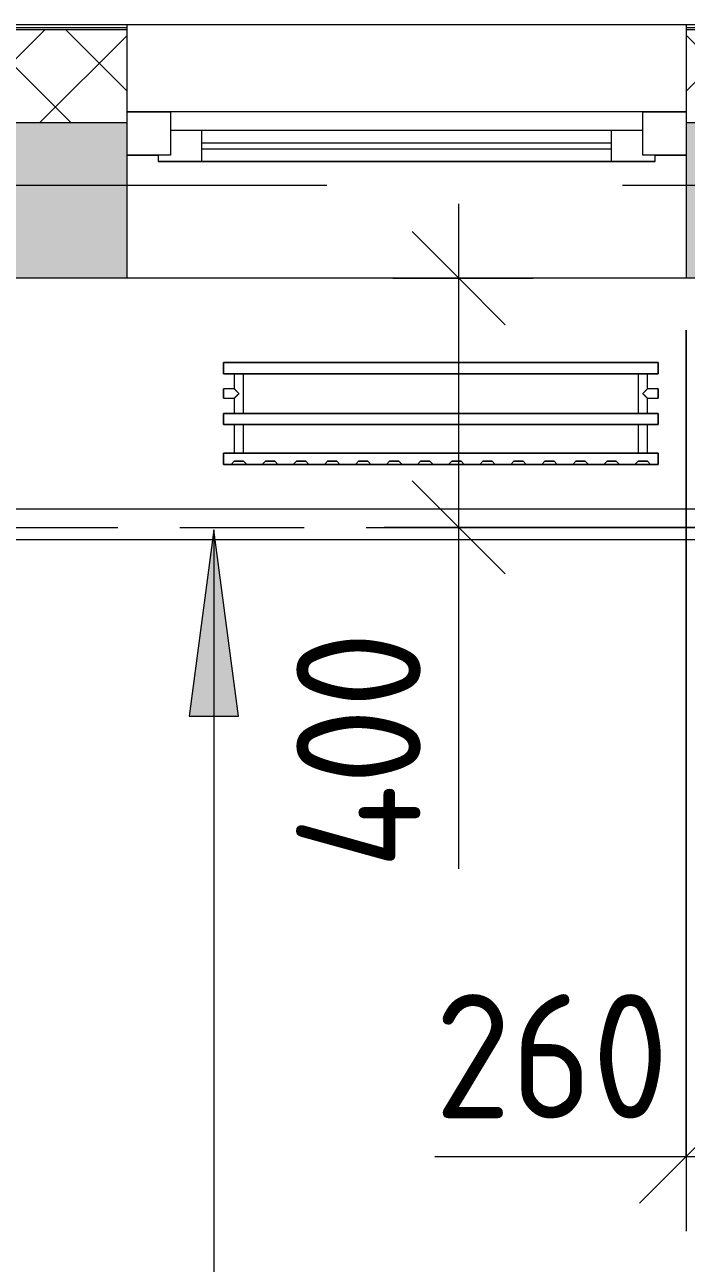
# Model space of a CAD drawing. Header units: millimetres. Extents: x 81037 to 284518, y -8553 to 29000.
# Drawn here: x 116836 to 117900, y 19564 to 21558 of the extents above; entities that cross this region are included whole.
import ezdxf

# ---------------------------------------------------------------- set-up
doc = ezdxf.new("R2010")
doc.units = ezdxf.units.MM
doc.linetypes.add('ADSK_Штрих_ш2 п1', pattern=[300, 200, -100])
doc.linetypes.add('Осевая', pattern=[3175, 635, -476.25, 1587.5, -476.25])
for name, color, linetype, lineweight in [('A-ANNO-DIMS', 7, 'Continuous', 9), ('A-ANNO-DIMS-100', 7, 'Continuous', 9), ('A-DETL-1', 7, 'ADSK_Штрих_ш2 п1', 9), ('A-GLAZ', 7, 'Continuous', 9), ('A-WALL', 7, 'Continuous', 9), ('A-WALL-1', 7, 'Continuous', 13), ('I-WALL', 7, 'Continuous', 9), ('Оси-2', 7, 'Осевая', 9)]:
    doc.layers.add(name, color=color, linetype=linetype, lineweight=lineweight)
doc.layers.add('G-ANNO-TEXT-1', color=7, linetype='Continuous', lineweight=9, true_color=0x3c3c3c)
doc.layers.add('M-EQPM-1', color=7, linetype='Continuous', lineweight=9, true_color=0xaaaaaa)
doc.styles.add('ISOCPEUR_1', font='isocpeur.ttf', dxfattribs={"width": 0.9, "height": 200})
doc.dimstyles.new('ISO-2_0_0_9К_Средний_округл2_1', dxfattribs={"dimscale": 304.8, "dimtxt": 199.196235, "dimasz": 0.492126, "dimexe": 0.393701, "dimexo": 0, "dimgap": 0, "dimtad": 1, "dimdec": 0, "dimrnd": 10, "dimzin": 0, "dimdsep": 46, "dimtxsty": 'ISOCPEUR_1', "dimblk1": 'OBLIQUE', "dimblk2": 'OBLIQUE', "dimsah": 1, "dimcen": 0.09, "dimdle": 0.393701, "dimazin": 0, "dimtfac": 1, "dimtdec": 4, "dimtix": 1, "dimtmove": 1, "dimatfit": 3, "dimfxl": 1, "dimtvp": 1, "dimtolj": 1, "dimtzin": 0, "dimarcsym": 2})

# ---------------------------------------------------------------- blocks, each defined once
blk = doc.blocks.new('120_Окно_СКБ_1Ст - 120_Окно_СКБ_1Ст 900х2500_h_ с форточкой-22877787-План монтажа стен и перегородок 2 этажа в осях 23_33')
at = {"layer": 'A-GLAZ'}
for p, q in [((-450, -127), (-450, -57)), ((-450, -57), (-380, -57)), ((450, -57), (-450, -57)), ((-380, -57), (-380, -127)), ((380, -127), (380, -57)), ((380, -57), (450, -57)), ((450, -57), (450, -127)), ((380, -87), (-380, -87)), ((-380, -87), (-380, -127)), ((-330, -137), (-330, -87)), ((330, -137), (330, -87)), ((380, -127), (380, -87)), ((-330, -107), (330, -107)), ((330, -117), (-330, -117)), ((-380, -127), (-450, -127)), ((-450, -127), (-400, -127)), ((-380, -127), (-400, -127)), ((-400, -127), (-400, -137)), ((-400, -137), (400, -137)), ((400, -137), (-400, -137)), ((450, -127), (380, -127)), ((400, -127), (380, -127)), ((400, -127), (450, -127)), ((400, -137), (400, -127))]:
    blk.add_line(p, q, dxfattribs=at)
blk = doc.blocks.new('radiator_prado_classic_z_tip_30_po exemplyaru - Classic Z Тип 30-300-V22-План монтажа стен и перегородок 2 этажа в осях 23_33')
at = {"layer": 'M-EQPM-1'}
for p, q in [((0, 228), (0, 210)), ((700, 228), (0, 228)), ((0, 210), (0, 228)), ((0, 228), (12.5, 228)), ((12.5, 228), (37.5, 228)), ((37.5, 228), (12.5, 228)), ((12.5, 228), (37.5, 228)), ((12.5, 228), (17.5, 223)), ((12.5, 228), (17.5, 223)), ((32.5, 223), (17.5, 223)), ((17.5, 223), (32.5, 223)), ((32.5, 223), (37.5, 228)), ((37.5, 228), (32.5, 223)), ((37.5, 228), (62.5, 228)), ((62.5, 228), (87.5, 228)), ((87.5, 228), (62.5, 228)), ((62.5, 228), (87.5, 228)), ((62.5, 228), (67.5, 223)), ((62.5, 228), (67.5, 223)), ((82.5, 223), (67.5, 223)), ((67.5, 223), (82.5, 223)), ((82.5, 223), (87.5, 228)), ((87.5, 228), (82.5, 223)), ((87.5, 228), (112.5, 228)), ((112.5, 228), (137.5, 228)), ((137.5, 228), (112.5, 228)), ((112.5, 228), (137.5, 228)), ((112.5, 228), (117.5, 223)), ((112.5, 228), (117.5, 223)), ((132.5, 223), (117.5, 223)), ((117.5, 223), (132.5, 223)), ((132.5, 223), (137.5, 228)), ((137.5, 228), (132.5, 223)), ((137.5, 228), (162.5, 228)), ((162.5, 228), (187.5, 228)), ((187.5, 228), (162.5, 228)), ((162.5, 228), (187.5, 228)), ((162.5, 228), (167.5, 223)), ((162.5, 228), (167.5, 223)), ((182.5, 223), (167.5, 223)), ((167.5, 223), (182.5, 223)), ((182.5, 223), (187.5, 228)), ((187.5, 228), (182.5, 223)), ((187.5, 228), (212.5, 228)), ((212.5, 228), (237.5, 228)), ((237.5, 228), (212.5, 228)), ((212.5, 228), (237.5, 228)), ((212.5, 228), (217.5, 223)), ((212.5, 228), (217.5, 223)), ((232.5, 223), (217.5, 223)), ((217.5, 223), (232.5, 223)), ((232.5, 223), (237.5, 228)), ((237.5, 228), (232.5, 223)), ((237.5, 228), (262.5, 228)), ((262.5, 228), (287.5, 228)), ((287.5, 228), (262.5, 228)), ((262.5, 228), (287.5, 228)), ((262.5, 228), (267.5, 223)), ((262.5, 228), (267.5, 223)), ((282.5, 223), (267.5, 223)), ((267.5, 223), (282.5, 223)), ((282.5, 223), (287.5, 228)), ((287.5, 228), (282.5, 223)), ((287.5, 228), (312.5, 228)), ((312.5, 228), (337.5, 228)), ((337.5, 228), (312.5, 228)), ((312.5, 228), (337.5, 228)), ((312.5, 228), (317.5, 223)), ((312.5, 228), (317.5, 223)), ((332.5, 223), (317.5, 223)), ((317.5, 223), (332.5, 223)), ((332.5, 223), (337.5, 228)), ((337.5, 228), (332.5, 223)), ((337.5, 228), (362.5, 228)), ((362.5, 228), (387.5, 228)), ((387.5, 228), (362.5, 228)), ((362.5, 228), (387.5, 228)), ((362.5, 228), (367.5, 223)), ((362.5, 228), (367.5, 223)), ((382.5, 223), (367.5, 223)), ((367.5, 223), (382.5, 223)), ((382.5, 223), (387.5, 228)), ((387.5, 228), (382.5, 223)), ((387.5, 228), (412.5, 228)), ((412.5, 228), (437.5, 228)), ((437.5, 228), (412.5, 228)), ((412.5, 228), (437.5, 228)), ((412.5, 228), (417.5, 223)), ((412.5, 228), (417.5, 223)), ((432.5, 223), (417.5, 223)), ((417.5, 223), (432.5, 223)), ((432.5, 223), (437.5, 228)), ((437.5, 228), (432.5, 223)), ((437.5, 228), (462.5, 228)), ((462.5, 228), (487.5, 228)), ((487.5, 228), (462.5, 228)), ((462.5, 228), (487.5, 228)), ((462.5, 228), (467.5, 223)), ((462.5, 228), (467.5, 223)), ((482.5, 223), (467.5, 223)), ((467.5, 223), (482.5, 223)), ((482.5, 223), (487.5, 228)), ((487.5, 228), (482.5, 223)), ((487.5, 228), (512.5, 228)), ((512.5, 228), (537.5, 228)), ((537.5, 228), (512.5, 228)), ((512.5, 228), (537.5, 228)), ((512.5, 228), (517.5, 223)), ((512.5, 228), (517.5, 223)), ((532.5, 223), (517.5, 223)), ((517.5, 223), (532.5, 223)), ((532.5, 223), (537.5, 228)), ((537.5, 228), (532.5, 223)), ((537.5, 228), (562.5, 228)), ((562.5, 228), (587.5, 228)), ((587.5, 228), (562.5, 228)), ((562.5, 228), (587.5, 228)), ((562.5, 228), (567.5, 223)), ((562.5, 228), (567.5, 223)), ((582.5, 223), (567.5, 223)), ((567.5, 223), (582.5, 223)), ((582.5, 223), (587.5, 228)), ((587.5, 228), (582.5, 223)), ((587.5, 228), (612.5, 228)), ((612.5, 228), (637.5, 228)), ((637.5, 228), (612.5, 228)), ((612.5, 228), (637.5, 228)), ((612.5, 228), (617.5, 223)), ((612.5, 228), (617.5, 223)), ((632.5, 223), (617.5, 223)), ((617.5, 223), (632.5, 223)), ((632.5, 223), (637.5, 228)), ((637.5, 228), (632.5, 223)), ((637.5, 228), (662.5, 228)), ((662.5, 228), (687.5, 228)), ((687.5, 228), (662.5, 228)), ((662.5, 228), (687.5, 228)), ((662.5, 228), (667.5, 223)), ((662.5, 228), (667.5, 223)), ((682.5, 223), (667.5, 223)), ((667.5, 223), (682.5, 223)), ((682.5, 223), (687.5, 228)), ((687.5, 228), (682.5, 223)), ((687.5, 228), (700, 228)), ((700, 210), (700, 228)), ((700, 228), (700, 210)), ((0, 210), (700, 210)), ((17.5, 210), (0, 210)), ((17.5, 210), (17.5, 164)), ((17.5, 210), (17.5, 164)), ((32.5, 210), (17.5, 210)), ((17.5, 210), (32.5, 210)), ((32.5, 210), (17.5, 210)), ((17.5, 210), (25, 210)), ((31.5, 210), (18.5, 210)), ((25, 210), (31.5, 210)), ((31.5, 210), (32.5, 210)), ((32.5, 164), (32.5, 210)), ((32.5, 164), (32.5, 210)), ((667.5, 210), (32.5, 210)), ((667.5, 210), (667.5, 164)), ((667.5, 210), (667.5, 164)), ((682.5, 210), (667.5, 210)), ((667.5, 210), (682.5, 210)), ((682.5, 210), (667.5, 210)), ((667.5, 210), (682.5, 210)), ((681.5, 210), (668.5, 210)), ((682.5, 164), (682.5, 210)), ((682.5, 164), (682.5, 210)), ((700, 210), (682.5, 210)), ((700, 164), (0, 164)), ((0, 164), (0, 146)), ((0, 146), (0, 164)), ((0, 164), (17.5, 164)), ((32.5, 164), (17.5, 164)), ((17.5, 164), (32.5, 164)), ((32.5, 164), (17.5, 164)), ((17.5, 164), (19.7, 164)), ((18.5, 164), (31.5, 164)), ((19.7, 164), (32.5, 164)), ((32.5, 164), (667.5, 164)), ((682.5, 164), (667.5, 164)), ((667.5, 164), (682.5, 164)), ((682.5, 164), (667.5, 164)), ((667.5, 164), (682.5, 164)), ((668.5, 164), (681.5, 164)), ((682.5, 164), (700, 164)), ((700, 146), (700, 164)), ((700, 164), (700, 146)), ((0, 146), (700, 146)), ((17.5, 146), (0, 146)), ((17.5, 146), (17.5, 121.5)), ((17.5, 146), (17.5, 121.5)), ((17.5, 146), (32.5, 146)), ((32.5, 146), (17.5, 146)), ((17.5, 146), (32.5, 146)), ((32.5, 146), (17.5, 146)), ((31.5, 146), (18.5, 146)), ((32.5, 82), (32.5, 146)), ((32.5, 82), (32.5, 146)), ((667.5, 146), (32.5, 146)), ((667.5, 146), (667.5, 82)), ((667.5, 146), (667.5, 82)), ((667.5, 146), (682.5, 146)), ((682.5, 146), (667.5, 146)), ((667.5, 146), (682.5, 146)), ((682.5, 146), (667.5, 146)), ((681.5, 146), (668.5, 146)), ((682.5, 121.5), (682.5, 146)), ((682.5, 121.5), (682.5, 146)), ((700, 146), (682.5, 146)), ((17.5, 121.5), (0, 121.5)), ((17.5, 121.5), (0, 121.5)), ((0, 121.5), (0, 121.2)), ((0, 106.5), (0, 121.5)), ((0, 121.2), (0, 106.8)), ((0, 121.2), (0, 120.5)), ((0, 120.5), (0, 121.2)), ((0, 121.2), (0, 121.2)), ((0, 120.5), (0, 119.3)), ((0, 119.3), (0, 120.5)), ((700, 121.5), (682.5, 121.5)), ((700, 121.5), (682.5, 121.5)), ((700, 121.5), (700, 106.5)), ((700, 121.2), (700, 121.5)), ((700, 121.5), (700, 121.2)), ((700, 121.2), (700, 121.5)), ((700, 120.5), (700, 121.2)), ((700, 121.2), (700, 120.5)), ((700, 106.8), (700, 121.2)), ((700, 119.3), (700, 120.5)), ((700, 120.5), (700, 119.3)), ((0, 119.3), (0, 117.8)), ((0, 117.8), (0, 119.3)), ((0, 117.8), (0, 115.9)), ((0, 115.9), (0, 117.8)), ((0, 115.9), (0, 114)), ((0, 114), (0, 115.9)), ((0, 114), (0, 112.1)), ((0, 112.1), (0, 114)), ((0, 112.1), (0, 110.2)), ((0, 110.2), (0, 112.1)), ((0, 110.2), (0, 108.7)), ((0, 108.7), (0, 110.2)), ((0, 108.7), (0, 106.8)), ((0, 106.8), (0, 108.7)), ((0, 106.8), (0, 106.5)), ((0, 106.8), (0, 106.8)), ((0, 106.5), (17.5, 106.5)), ((0, 106.5), (17.5, 106.5)), ((17.5, 106.5), (17.5, 82)), ((17.5, 106.5), (17.5, 82)), ((682.5, 82), (682.5, 106.5)), ((682.5, 106.5), (700, 106.5)), ((682.5, 82), (682.5, 106.5)), ((682.5, 106.5), (700, 106.5)), ((700, 117.8), (700, 119.3)), ((700, 119.3), (700, 117.8)), ((700, 115.9), (700, 117.8)), ((700, 117.8), (700, 115.9)), ((700, 114), (700, 115.9)), ((700, 115.9), (700, 114)), ((700, 112.1), (700, 114)), ((700, 114), (700, 106.8)), ((700, 110.2), (700, 112.1)), ((700, 108.7), (700, 110.2)), ((700, 107.5), (700, 108.7)), ((700, 106.8), (700, 107.5)), ((700, 106.5), (700, 106.8)), ((700, 106.8), (700, 106.5)), ((700, 106.5), (700, 106.8)), ((700, 82), (0, 82)), ((0, 82), (0, 64)), ((0, 64), (0, 82)), ((0, 82), (17.5, 82)), ((32.5, 82), (17.5, 82)), ((17.5, 82), (32.2, 82)), ((32.5, 82), (17.5, 82)), ((17.5, 82), (32.5, 82)), ((18.5, 82), (31.5, 82)), ((32.2, 82), (32.5, 82)), ((32.5, 82), (667.5, 82)), ((682.5, 82), (667.5, 82)), ((667.5, 82), (682.5, 82)), ((678.7, 82), (667.5, 82)), ((667.5, 82), (682.5, 82)), ((668.5, 82), (681.5, 82)), ((682.5, 82), (678.7, 82)), ((682.5, 82), (700, 82)), ((700, 64), (700, 82)), ((700, 82), (700, 64)), ((700, 64), (0, 64)), ((0, 64), (700, 64))]:
    blk.add_line(p, q, dxfattribs=at)
for points, knots in [([(17.8, 121.2), (17.7, 121.3), (17.7, 121.3), (17.5, 121.5), (17.5, 121.5), (17.5, 121.5)], [0.8571429, 0.8571429, 0.8571429, 0.8571429, 0.8928571, 0.9285714, 1, 1, 1, 1]), ([(17.5, 121.5), (17.5, 121.5), (17.5, 121.5), (17.7, 121.3), (17.7, 121.3), (17.8, 121.2)], [0, 0, 0, 0, 0.0714286, 0.1071429, 0.1428571, 0.1428571, 0.1428571, 0.1428571]), ([(17.5, 121.5), (17.5, 121.5), (17.5, 121.5), (17.7, 121.3), (17.7, 121.3), (17.8, 121.2)], [0, 0, 0, 0, 0.0714286, 0.1071429, 0.1428571, 0.1428571, 0.1428571, 0.1428571]), ([(25, 114), (24.5, 114.5), (23.6, 115.4), (22.4, 116.6), (21.6, 117.4), (21.1, 117.9), (20.8, 118.2), (20.5, 118.5), (20.2, 118.8), (19.8, 119.1), (19.6, 119.4), (19.3, 119.7), (19, 120), (18.7, 120.3), (18.5, 120.5), (18.3, 120.7), (18.1, 120.9), (17.9, 121.1), (17.8, 121.2), (17.7, 121.3), (17.5, 121.5), (17.5, 121.5), (17.5, 121.5)], [0, 0, 0, 0, 0.142857, 0.285714, 0.357143, 0.392857, 0.428571, 0.464286, 0.5, 0.535714, 0.571429, 0.607143, 0.642857, 0.678571, 0.714286, 0.75, 0.785714, 0.821429, 0.857143, 0.892857, 0.928571, 1, 1, 1, 1]), ([(17.8, 121.2), (17.8, 121.2), (17.9, 121.1), (18.1, 120.9), (18.3, 120.7), (18.5, 120.5), (18.7, 120.3), (19, 120), (19.3, 119.7), (19.6, 119.4), (19.8, 119.1), (20.3, 118.7), (20.7, 118.3), (21.1, 117.9), (21.6, 117.4), (22.4, 116.6), (23.1, 115.9), (23.6, 115.4)], [0.1428571, 0.1428571, 0.1428571, 0.1428571, 0.1785714, 0.2142857, 0.25, 0.2857143, 0.3214286, 0.3571429, 0.3928571, 0.4285714, 0.4642857, 0.5, 0.5714286, 0.6071429, 0.6428571, 0.7142857, 0.8571429, 0.8571429, 0.8571429, 0.8571429]), ([(675, 114), (675.5, 114.5), (676.4, 115.4), (677.6, 116.6), (678.4, 117.4), (678.9, 117.9), (679.2, 118.2), (679.5, 118.5), (679.8, 118.8), (680.1, 119.2), (680.4, 119.4), (680.7, 119.7), (681, 120), (681.3, 120.3), (681.5, 120.5), (681.7, 120.7), (681.9, 120.9), (682.1, 121.1), (682.2, 121.2), (682.3, 121.3), (682.5, 121.5), (682.5, 121.5), (682.5, 121.5)], [0, 0, 0, 0, 0.142857, 0.285714, 0.357143, 0.392857, 0.428571, 0.464286, 0.5, 0.535714, 0.571429, 0.607143, 0.642857, 0.678571, 0.714286, 0.75, 0.785714, 0.821429, 0.857143, 0.892857, 0.928571, 1, 1, 1, 1]), ([(682.2, 121.2), (682.2, 121.2), (682.1, 121.1), (681.9, 120.9), (681.7, 120.7), (681.5, 120.5), (681.3, 120.3), (681, 120), (680.7, 119.7), (680.4, 119.4), (680.1, 119.2), (679.7, 118.7), (679.3, 118.3), (678.9, 117.9), (678.4, 117.4), (677.6, 116.6), (676.9, 115.9), (676.4, 115.4)], [0.1428571, 0.1428571, 0.1428571, 0.1428571, 0.1785714, 0.2142857, 0.25, 0.2857143, 0.3214286, 0.3571429, 0.3928571, 0.4285714, 0.4642857, 0.5, 0.5714286, 0.6071429, 0.6428571, 0.7142857, 0.8571429, 0.8571429, 0.8571429, 0.8571429]), ([(682.2, 121.2), (682.2, 121.2), (682.1, 121.1), (681.9, 120.9), (681.7, 120.7), (681.5, 120.5), (681.3, 120.3), (681, 120), (680.7, 119.7), (680.4, 119.4), (680.1, 119.2), (679.7, 118.7), (679.3, 118.3), (678.9, 117.9), (678.4, 117.4), (677.6, 116.6), (676.9, 115.9), (676.4, 115.4)], [0.1428571, 0.1428571, 0.1428571, 0.1428571, 0.1785714, 0.2142857, 0.25, 0.2857143, 0.3214286, 0.3571429, 0.3928571, 0.4285714, 0.4642857, 0.5, 0.5714286, 0.6071429, 0.6428571, 0.7142857, 0.8571429, 0.8571429, 0.8571429, 0.8571429]), ([(676.4, 115.4), (676.9, 115.9), (677.6, 116.6), (678.4, 117.4), (678.9, 117.9), (679.2, 118.2), (679.5, 118.5), (679.8, 118.8), (680.1, 119.2), (680.4, 119.4), (680.7, 119.7), (681, 120), (681.3, 120.3), (681.5, 120.5), (681.7, 120.7), (681.9, 120.9), (682.1, 121.1), (682.2, 121.2), (682.2, 121.2)], [0.1428571, 0.1428571, 0.1428571, 0.1428571, 0.2857143, 0.3571429, 0.3928571, 0.4285714, 0.4642857, 0.5, 0.5357143, 0.5714286, 0.6071429, 0.6428571, 0.6785714, 0.7142857, 0.75, 0.7857143, 0.8214286, 0.8571429, 0.8571429, 0.8571429, 0.8571429]), ([(682.5, 121.5), (682.5, 121.5), (682.5, 121.5), (682.3, 121.3), (682.3, 121.3), (682.2, 121.2)], [0, 0, 0, 0, 0.0714286, 0.1071429, 0.1428571, 0.1428571, 0.1428571, 0.1428571]), ([(682.5, 121.5), (682.5, 121.5), (682.5, 121.5), (682.3, 121.3), (682.3, 121.3), (682.2, 121.2)], [0, 0, 0, 0, 0.0714286, 0.1071429, 0.1428571, 0.1428571, 0.1428571, 0.1428571]), ([(682.2, 121.2), (682.3, 121.3), (682.3, 121.3), (682.5, 121.5), (682.5, 121.5), (682.5, 121.5)], [0.8571429, 0.8571429, 0.8571429, 0.8571429, 0.8928571, 0.9285714, 1, 1, 1, 1]), ([(17.5, 106.5), (17.5, 106.5), (17.5, 106.5), (17.7, 106.7), (17.8, 106.8), (17.9, 106.9), (18.1, 107.1), (18.3, 107.3), (18.5, 107.5), (18.7, 107.7), (19, 108), (19.3, 108.3), (19.6, 108.6), (19.8, 108.9), (20.3, 109.3), (20.7, 109.7), (21.1, 110.1), (21.6, 110.6), (22.4, 111.4), (23.6, 112.6), (24.5, 113.5), (25, 114)], [0, 0, 0, 0, 0.071429, 0.107143, 0.142857, 0.178571, 0.214286, 0.25, 0.285714, 0.321429, 0.357143, 0.392857, 0.428571, 0.464286, 0.5, 0.571429, 0.607143, 0.642857, 0.714286, 0.857143, 1, 1, 1, 1]), ([(17.5, 106.5), (17.5, 106.5), (17.5, 106.5), (17.7, 106.7), (17.7, 106.7), (17.8, 106.8)], [0, 0, 0, 0, 0.0714286, 0.1071429, 0.1428571, 0.1428571, 0.1428571, 0.1428571]), ([(17.8, 106.8), (17.7, 106.7), (17.7, 106.7), (17.5, 106.5), (17.5, 106.5), (17.5, 106.5)], [0.8571429, 0.8571429, 0.8571429, 0.8571429, 0.8928571, 0.9285714, 1, 1, 1, 1]), ([(17.8, 106.8), (17.7, 106.7), (17.7, 106.7), (17.5, 106.5), (17.5, 106.5), (17.5, 106.5)], [0.8571429, 0.8571429, 0.8571429, 0.8571429, 0.8928571, 0.9285714, 1, 1, 1, 1]), ([(22.1, 111.1), (21.9, 110.9), (21.6, 110.6), (21.1, 110.1), (20.8, 109.8), (20.5, 109.5), (20.2, 109.2), (19.8, 108.9), (19.6, 108.6), (19.3, 108.3), (19, 108), (18.7, 107.7), (18.5, 107.5), (18.3, 107.3), (18.1, 107.1), (17.9, 106.9), (17.8, 106.8), (17.8, 106.8)], [0.2857143, 0.2857143, 0.2857143, 0.2857143, 0.3571429, 0.3928571, 0.4285714, 0.4642857, 0.5, 0.5357143, 0.5714286, 0.6071429, 0.6428571, 0.6785714, 0.7142857, 0.75, 0.7857143, 0.8214286, 0.8571429, 0.8571429, 0.8571429, 0.8571429]), ([(17.8, 106.8), (17.8, 106.8), (17.9, 106.9), (18.1, 107.1), (18.3, 107.3), (18.5, 107.5), (18.7, 107.7), (19, 108), (19.3, 108.3), (19.6, 108.6), (19.9, 108.8), (20.3, 109.3), (20.6, 109.6), (20.8, 109.8)], [0.1428571, 0.1428571, 0.1428571, 0.1428571, 0.1785714, 0.2142857, 0.25, 0.2857143, 0.3214286, 0.3571429, 0.3928571, 0.4285714, 0.4642857, 0.5, 0.5714286, 0.5714286, 0.5714286, 0.5714286]), ([(19.6, 119.4), (19.7, 119.3), (19.9, 119.2), (20.3, 118.7), (20.6, 118.4), (20.8, 118.2)], [0.4285714, 0.4285714, 0.4285714, 0.4285714, 0.4642857, 0.5, 0.5714286, 0.5714286, 0.5714286, 0.5714286]), ([(22.1, 116.9), (21.9, 117.1), (21.6, 117.4), (21.1, 117.9), (20.9, 118.1), (20.8, 118.2)], [0.2857143, 0.2857143, 0.2857143, 0.2857143, 0.3571429, 0.3928571, 0.4285714, 0.4285714, 0.4285714, 0.4285714]), ([(20.8, 118.2), (20.9, 118.1), (21.1, 117.9), (21.6, 117.4), (21.9, 117.1), (22.1, 116.9)], [0.5714286, 0.5714286, 0.5714286, 0.5714286, 0.6071429, 0.6428571, 0.7142857, 0.7142857, 0.7142857, 0.7142857]), ([(20.8, 109.8), (20.9, 109.9), (21.1, 110.1), (21.6, 110.6), (21.9, 110.9), (22.1, 111.1)], [0.5714286, 0.5714286, 0.5714286, 0.5714286, 0.6071429, 0.6428571, 0.7142857, 0.7142857, 0.7142857, 0.7142857]), ([(22.1, 111.1), (21.9, 110.9), (21.6, 110.6), (21.1, 110.1), (20.9, 109.9), (20.8, 109.8)], [0.2857143, 0.2857143, 0.2857143, 0.2857143, 0.3571429, 0.3928571, 0.4285714, 0.4285714, 0.4285714, 0.4285714]), ([(682.5, 106.5), (682.5, 106.5), (682.5, 106.5), (682.3, 106.7), (682.2, 106.8), (682.1, 106.9), (681.9, 107.1), (681.7, 107.3), (681.5, 107.5), (681.3, 107.7), (681, 108), (680.7, 108.3), (680.4, 108.6), (680.1, 108.8), (679.7, 109.3), (679.3, 109.7), (678.9, 110.1), (678.4, 110.6), (677.6, 111.4), (676.4, 112.6), (675.5, 113.5), (675, 114)], [0, 0, 0, 0, 0.071429, 0.107143, 0.142857, 0.178571, 0.214286, 0.25, 0.285714, 0.321429, 0.357143, 0.392857, 0.428571, 0.464286, 0.5, 0.571429, 0.607143, 0.642857, 0.714286, 0.857143, 1, 1, 1, 1]), ([(677.9, 111.1), (678.1, 110.9), (678.4, 110.6), (678.9, 110.1), (679.2, 109.8), (679.5, 109.5), (679.8, 109.2), (680.1, 108.8), (680.4, 108.6), (680.7, 108.3), (681, 108), (681.3, 107.7), (681.5, 107.5), (681.7, 107.3), (681.9, 107.1), (682.1, 106.9), (682.2, 106.8), (682.2, 106.8)], [0.2857143, 0.2857143, 0.2857143, 0.2857143, 0.3571429, 0.3928571, 0.4285714, 0.4642857, 0.5, 0.5357143, 0.5714286, 0.6071429, 0.6428571, 0.6785714, 0.7142857, 0.75, 0.7857143, 0.8214286, 0.8571429, 0.8571429, 0.8571429, 0.8571429]), ([(677.9, 111.1), (678.1, 110.9), (678.4, 110.6), (678.9, 110.1), (679.2, 109.8), (679.5, 109.5), (679.8, 109.2), (680.1, 108.8), (680.4, 108.6), (680.7, 108.3), (681, 108), (681.3, 107.7), (681.5, 107.5), (681.7, 107.3), (681.9, 107.1), (682.1, 106.9), (682.2, 106.8), (682.2, 106.8)], [0.2857143, 0.2857143, 0.2857143, 0.2857143, 0.3571429, 0.3928571, 0.4285714, 0.4642857, 0.5, 0.5357143, 0.5714286, 0.6071429, 0.6428571, 0.6785714, 0.7142857, 0.75, 0.7857143, 0.8214286, 0.8571429, 0.8571429, 0.8571429, 0.8571429]), ([(682.2, 106.8), (682.2, 106.8), (682.1, 106.9), (681.9, 107.1), (681.7, 107.3), (681.5, 107.5), (681.3, 107.7), (681, 108), (680.7, 108.3), (680.4, 108.6), (680.1, 108.8), (679.7, 109.3), (679.3, 109.7), (678.9, 110.1), (678.4, 110.6), (678.1, 110.9), (677.9, 111.1)], [0.1428571, 0.1428571, 0.1428571, 0.1428571, 0.1785714, 0.2142857, 0.25, 0.2857143, 0.3214286, 0.3571429, 0.3928571, 0.4285714, 0.4642857, 0.5, 0.5714286, 0.6071429, 0.6428571, 0.7142857, 0.7142857, 0.7142857, 0.7142857]), ([(682.2, 106.8), (682.3, 106.7), (682.3, 106.7), (682.5, 106.5), (682.5, 106.5), (682.5, 106.5)], [0.8571429, 0.8571429, 0.8571429, 0.8571429, 0.8928571, 0.9285714, 1, 1, 1, 1]), ([(682.2, 106.8), (682.3, 106.7), (682.3, 106.7), (682.5, 106.5), (682.5, 106.5), (682.5, 106.5)], [0.8571429, 0.8571429, 0.8571429, 0.8571429, 0.8928571, 0.9285714, 1, 1, 1, 1]), ([(682.5, 106.5), (682.5, 106.5), (682.5, 106.5), (682.3, 106.7), (682.3, 106.7), (682.2, 106.8)], [0, 0, 0, 0, 0.0714286, 0.1071429, 0.1428571, 0.1428571, 0.1428571, 0.1428571])]:
    blk.add_open_spline(points, degree=3, knots=knots, dxfattribs=at)
for points in [[(20.8, 118.2), (20.7, 118.3), (20.5, 118.5), (20.2, 118.8), (19.9, 119.2), (19.6, 119.4), (19.3, 119.7), (19, 120), (18.7, 120.3), (18.5, 120.5), (18.3, 120.7), (18.1, 120.9), (17.9, 121.1), (17.8, 121.2), (17.8, 121.2)], [(17.8, 121.2), (17.8, 121.2), (17.9, 121.1), (18.1, 120.9), (18.3, 120.7), (18.5, 120.5), (18.7, 120.3), (19, 120), (19.3, 119.7), (19.5, 119.5), (19.6, 119.4)], [(20.8, 109.8), (20.7, 109.7), (20.5, 109.5), (20.2, 109.2), (19.9, 108.8), (19.6, 108.6), (19.3, 108.3), (19, 108), (18.7, 107.7), (18.5, 107.5), (18.3, 107.3), (18.1, 107.1), (17.9, 106.9), (17.8, 106.8), (17.8, 106.8)], [(23.6, 115.4), (23.1, 115.9), (22.6, 116.4), (22.1, 116.9)], [(22.1, 116.9), (22.6, 116.4), (23.1, 115.9), (23.6, 115.4)], [(25, 114), (24.5, 113.5), (23.6, 112.6), (22.6, 111.6), (22.1, 111.1)], [(22.1, 111.1), (22.6, 111.6), (23.1, 112.1), (23.6, 112.6)], [(23.6, 112.6), (23.1, 112.1), (22.6, 111.6), (22.1, 111.1)], [(25, 114), (24.5, 114.5), (24, 115), (23.6, 115.4)], [(23.6, 115.4), (24, 115), (24.5, 114.5), (25, 114)], [(23.6, 115.4), (24, 115), (24.5, 114.5), (25, 114)], [(23.6, 112.6), (24, 113), (24.5, 113.5), (25, 114)], [(25, 114), (24.5, 113.5), (24, 113), (23.6, 112.6)], [(676.4, 115.4), (676, 115), (675.5, 114.5), (675, 114)], [(676.4, 115.4), (676, 115), (675.5, 114.5), (675, 114)], [(675, 114), (675.5, 114.5), (676, 115), (676.4, 115.4)], [(675, 114), (675.5, 113.5), (676.4, 112.6), (677.4, 111.6), (677.9, 111.1)], [(675, 114), (675.5, 113.5), (676.4, 112.6), (677.4, 111.6), (677.9, 111.1)], [(676.4, 112.6), (676, 113), (675.5, 113.5), (675, 114)], [(677.9, 111.1), (677.4, 111.6), (676.9, 112.1), (676.4, 112.6)]]:
    blk.add_open_spline(points, degree=3, dxfattribs=at)
blk = doc.blocks.new('DIMBLOCK41-План монтажа стен и перегородок 2 этажа в осях 23_33')
at = {"layer": 'A-ANNO-DIMS-100'}
for p, q in [((117900.4, 21066.6), (117900.4, 19616.3)), ((117900.4, 19736.3), (117900.4, 21066.6)), ((118155.5, 20749), (118155.5, 19616.3)), ((118155.5, 19736.3), (118155.5, 20749)), ((117495.5, 19736.3), (117974.7, 19736.3)), ((117780.4, 19736.3), (118155.5, 19736.3)), ((117974.7, 19736.3), (118028, 19736.3))]:
    blk.add_line(p, q, dxfattribs=at)
at = {"layer": 'A-ANNO-DIMS-100', "lineweight": 20}
for p, q in [((117900.4, 19736.3), (117975.4, 19811.3)), ((118155.5, 19736.3), (118230.5, 19811.3)), ((117900.4, 19736.3), (117825.4, 19661.3)), ((118155.5, 19736.3), (118080.5, 19661.3))]:
    blk.add_line(p, q, dxfattribs=at)
at = {"layer": 'A-ANNO-DIMS-100', "color": 0, "insert": (117495.5, 19997.6), "char_height": 200, "width": 455.087, "attachment_point": 1, "line_spacing_factor": 1.149209, "style": 'ISOCPEUR_1'}
blk.add_mtext('260', dxfattribs=at)
blk = doc.blocks.new('_Oblique')
at = {"color": 0, "linetype": 'ByBlock', "lineweight": -2}
blk.add_line((-0.5, -0.5), (0.5, 0.5), dxfattribs=at)
blk = doc.blocks.new('DIMBLOCK52-План монтажа стен и перегородок 2 этажа в осях 23_33')
at = {"layer": 'A-ANNO-DIMS-100'}
for p, q in [((117534.2, 20629), (117534.2, 21270)), ((117428.2, 21150), (117654.2, 21150)), ((117534.2, 21150), (117428.2, 21150)), ((117534.2, 20697.7), (117534.2, 20949.5)), ((118155.5, 20749), (117414.2, 20749)), ((117534.2, 20749), (118155.5, 20749)), ((117534.2, 20199.3), (117534.2, 20697.7))]:
    blk.add_line(p, q, dxfattribs=at)
at = {"layer": 'A-ANNO-DIMS-100', "lineweight": 20}
for p, q in [((117534.2, 21150), (117459.2, 21225)), ((117534.2, 21150), (117609.2, 21075)), ((117534.2, 20749), (117459.2, 20824)), ((117534.2, 20749), (117609.2, 20674))]:
    blk.add_line(p, q, dxfattribs=at)
at = {"layer": 'A-ANNO-DIMS-100', "color": 0, "insert": (117272.9, 20199.3), "char_height": 200, "width": 478.071, "attachment_point": 1, "rotation": 90, "line_spacing_factor": 1.149209, "style": 'ISOCPEUR_1'}
blk.add_mtext('400', dxfattribs=at)

msp = doc.modelspace()

# ---------------------------------------------------------------- hatches: boundary and pattern name
at = {"layer": 'A-WALL'}
h = msp.add_hatch(dxfattribs=at)
h.set_pattern_fill('FP_1', color=256, style=0, pattern_type=2)
h.set_pattern_definition([(45, (0, 0), (-70.71068, 70.71068), []), (135, (0, 0), (-70.71068, -70.71068), [])])
h.paths.add_polyline_path([(125080, 21400), (125230, 21400), (125230, 21550), (120150.2, 21550), (120150.2, 21400), (124931.1, 21400)])
h.paths.add_polyline_path([(119069.2, 21400), (119250.2, 21400), (119250.2, 21550), (117900.4, 21550), (117900.4, 21400), (118417.9, 21400)])
h.paths.add_polyline_path([(117000.4, 21400), (117000.4, 21550), (115600.4, 21550), (115600.4, 21400), (116100.4, 21400)])
h.paths.add_polyline_path([(113207.4, 21400), (113300.4, 21400), (113300.4, 21550), (112150, 21550), (112150, 21400), (112556, 21400)])
h.paths.add_polyline_path([(111050, 21400), (111250, 21400), (111250, 21550), (109950.4, 21550), (109950.8, 21400), (110602.1, 21400)])
h.paths.add_polyline_path([(109050.4, 21400), (109050.4, 21550), (107750.4, 21550), (107750.4, 21400), (108648.1, 21400)])
h.paths.add_polyline_path([(106850.4, 21400), (106850.4, 21550), (105550.2, 21550), (105550.2, 21400), (106694.2, 21400)])
h.paths.add_polyline_path([(103250.2, 21400), (103250.2, 21550), (102050, 21550), (102050, 21400), (102786.3, 21400)])
h.paths.add_polyline_path([(100580, 21400), (101150, 21400), (101150, 21550), (96610, 21550), (96610, 21400), (100181, 21400)])
h.paths.add_polyline_path([(93310, 21400), (93310, 21550), (93060, 21550), (93060, 21400)])
at = {"layer": 'G-ANNO-TEXT-1'}
msp.add_hatch(color=256, dxfattribs=at).paths.add_polyline_path([(117139.9, 20745.2), (117100.4, 20445.2), (117179.4, 20445.2)])
at = {"layer": 'I-WALL'}
h = msp.add_hatch(dxfattribs=at)
h.set_pattern_fill('FP_2', color=256, style=0, pattern_type=2)
h.set_pattern_definition([(45, (0, 0), (-57.024626, 57.024626), []), (45, (57.025, 0), (-57.024626, 57.024626), [100.806, -20.161, 3.353, -16.808])])
h.paths.add_polyline_path([(121210, 21150), (121210, 21400), (120850, 21400), (120850, 21150), (121023.2, 21150)])
h.paths.add_polyline_path([(119250.2, 21150), (119250.2, 21400), (117900.4, 21400), (117900.4, 21150), (119069.2, 21150)])
h.paths.add_polyline_path([(117000.4, 21150), (117000.4, 21400), (116100.4, 21400), (116100.4, 21150)])
h.paths.add_polyline_path([(113207.4, 21150), (113300.4, 21150), (113300.4, 21400), (112150, 21400), (112150, 21150), (112556, 21150)])
h.paths.add_polyline_path([(111050, 21150), (111250, 21150), (111250, 21400), (111050, 21400), (111050, 21275)])
h.paths.add_polyline_path([(110350, 21150), (110350, 21400), (109950.4, 21400), (109950.8, 21150)])
h.paths.add_polyline_path([(109050.4, 21150), (109050.4, 21400), (107750.4, 21400), (107750.4, 21150), (108973.8, 21150)])
h.paths.add_polyline_path([(106694.2, 21150), (106850.4, 21150), (106850.4, 21400), (106050, 21400), (106050, 21150)])
h.paths.add_polyline_path([(103250.2, 21150), (103250.2, 21400), (102050, 21400), (102050, 21150), (103111.9, 21150)])
h.paths.add_polyline_path([(101075, 21150), (101150, 21150), (101150, 21400), (100800, 21400), (100800, 21150), (100832.3, 21150)])

# ---------------------------------------------------------------- linework, layer by layer
at = {"layer": 'A-DETL-1'}
msp.add_line((115585.4, 20749), (121185.4, 20749), dxfattribs=at)
at = {"layer": 'A-WALL'}
for p, q in [((119250.2, 21558), (109950.4, 21558)), ((117000.4, 21400), (117000.4, 21558)), ((117900.4, 21558), (117900.4, 21400))]:
    msp.add_line(p, q, dxfattribs=at)
at = {"layer": 'A-WALL-1'}
for p, q in [((117000.4, 21553), (115600.4, 21553)), ((119250.2, 21553), (117900.4, 21553)), ((117000.4, 21550), (115600.4, 21550)), ((119250.2, 21550), (117900.4, 21550)), ((117000.4, 21400), (116100.4, 21400)), ((119250.2, 21400), (117900.4, 21400))]:
    msp.add_line(p, q, dxfattribs=at)
at = {"layer": 'G-ANNO-TEXT-1'}
for p, q in [((117139.9, 20745.2), (117100.4, 20445.2)), ((117179.4, 20445.2), (117139.9, 20745.2)), ((117139.9, 20745.2), (117139.9, 18948.7)), ((117100.4, 20445.2), (117179.4, 20445.2))]:
    msp.add_line(p, q, dxfattribs=at)
at = {"layer": 'I-WALL'}
for p, q in [((117000.4, 21150), (117000.4, 21400)), ((117900.4, 21400), (117900.4, 21150)), ((118155.5, 21150), (116100.4, 21150)), ((116100.4, 20779), (118135.5, 20779)), ((118135.5, 20729), (116100.4, 20729))]:
    msp.add_line(p, q, dxfattribs=at)
at = {"layer": 'Оси-2'}
msp.add_line((84936.7, 21300), (122580, 21300), dxfattribs=at)

# ---------------------------------------------------------------- block references
at = {"layer": 'A-GLAZ'}
msp.add_blockref('120_Окно_СКБ_1Ст - 120_Окно_СКБ_1Ст 900х2500_h_ с форточкой-22877787-План монтажа стен и перегородок 2 этажа в осях 23_33', (117450.4, 21475), dxfattribs=at)
at = {"layer": 'M-EQPM-1', "rotation": 180}
msp.add_blockref('radiator_prado_classic_z_tip_30_po exemplyaru - Classic Z Тип 30-300-V22-План монтажа стен и перегородок 2 этажа в осях 23_33', (117855.4, 21078.3), dxfattribs=at)

# ---------------------------------------------------------------- dimensions: what is measured, and where the dimension line sits
at = {"layer": 'A-ANNO-DIMS'}
dim = msp.add_linear_dim(base=(117534.2, 21150), p1=(118155.5, 20749), p2=(117428.2, 21150), angle=90, dimstyle='ISO-2_0_0_9К_Средний_округл2_1', override={"dimpost": '<>', "dimfxl": 830.549271}, dxfattribs=at)
dim.commit()
dim.dimension.update_dxf_attribs({"geometry": 'DIMBLOCK52-План монтажа стен и перегородок 2 этажа в осях 23_33', "text_midpoint": (117406.3, 20438.3), "dimtype": 160, "text_rotation": 90})
dim = msp.add_linear_dim(base=(118155.5, 19736.3), p1=(117900.4, 21066.6), p2=(118155.5, 20749), dimstyle='ISO-2_0_0_9К_Средний_округл2_1', override={"dimpost": '<>', "dimfxl": 407.369386}, dxfattribs=at)
dim.commit()
dim.dimension.update_dxf_attribs({"geometry": 'DIMBLOCK41-План монтажа стен и перегородок 2 этажа в осях 23_33', "text_midpoint": (117723, 19864.3), "dimtype": 160})

doc.saveas('drawing.dxf')
